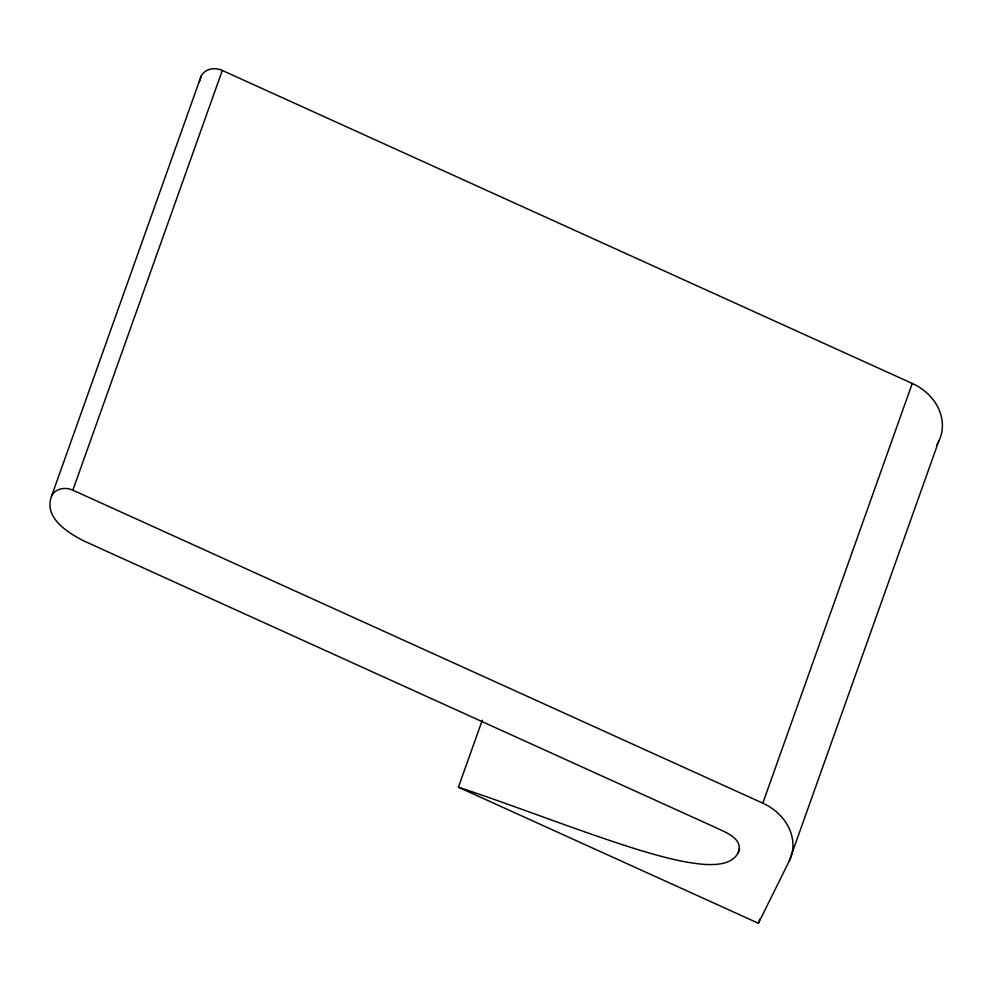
<?xml version="1.0" encoding="UTF-8"?>
<svg xmlns="http://www.w3.org/2000/svg" width="992" height="992" viewBox="0 0 992 992"><rect width="100%" height="100%" fill="white"/><g stroke="black" fill="none" stroke-linecap="round" stroke-linejoin="round"><path stroke-width="1.49" d="M199.268 82.237L201.14 76.111A16.492 13.876 19.6 0 1 222.32 70.457L912.268 383.458A49.476 41.639 19.6 0 1 938.73 441.254L789.285 860.969L758.396 923.267L458.416 787.189L482.298 720.155M458.416 787.189C518.804 807.178 577.914 830.862 638.625 849.859C660.126 856.257 681.888 862.519 704.332 864.404C716.174 864.95 731.476 864.726 738.11 853.021C744.26 838.277 724.284 831.879 714.29 826.944L84.01 541.012C67.58 532.692 43.164 517.415 51.683 495.839L201.14 76.111M51.683 495.839A16.492 13.876 19.6 0 1 72.862 490.172L222.32 70.457M738.11 853.021L739.66 848.644M789.285 860.969A49.476 41.639 19.6 0 0 762.811 803.173L912.268 383.458M758.396 923.267L759.959 918.902M936.671 445.408L938.73 441.254M72.862 490.172L762.811 803.173"/></g></svg>
